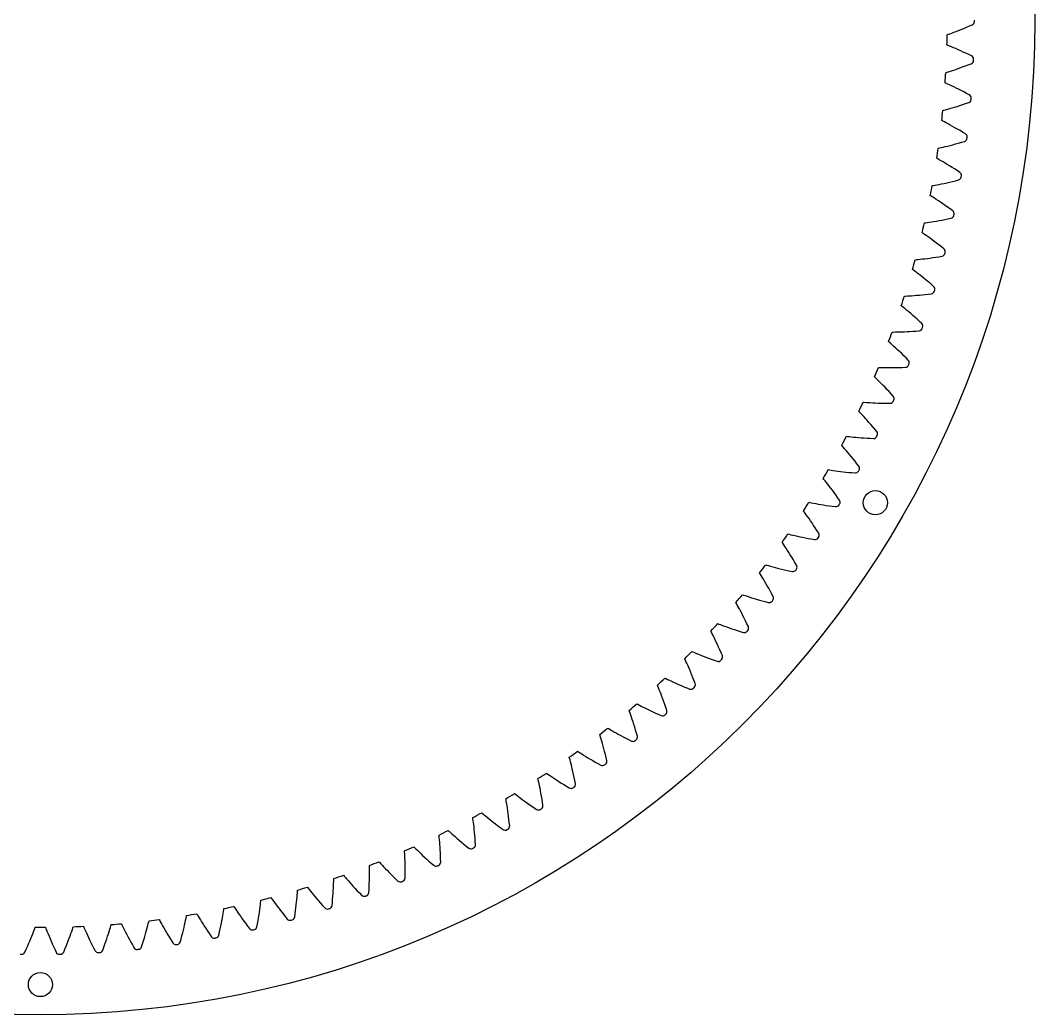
# Model space of a CAD drawing. Header units: millimetres. Extents: x -82 to 82, y -82 to 82.
# Drawn here: x -1.7 to 82.4, y -82.4 to 0 of the extents above; entities that cross this region are included whole.
import ezdxf

# ---------------------------------------------------------------- set-up
doc = ezdxf.new("R2010")
doc.units = ezdxf.units.MM

msp = doc.modelspace()

# ---------------------------------------------------------------- linework, layer by layer
at = {"layer": 'holes'}
for centre in [(69.219875, -39.964113), (0, -79.928227)]:
    msp.add_circle(centre, 1, dxfattribs=at)
at = {"layer": 'outer'}
msp.add_circle((0, 0), 82.428227, dxfattribs=at)
at = {"layer": 'output_ring'}
for p, q in [((75.917355, -0.874163), (76.117263, -0.795863)), ((76.117263, -0.795863), (76.327388, -0.711699)), ((76.327388, -0.711699), (76.546654, -0.621857)), ((76.546654, -0.621857), (76.774216, -0.526458)), ((76.774216, -0.526458), (77.009389, -0.425578)), ((77.009389, -0.425578), (77.2516, -0.319908)), ((75.169408, -1.151476), (75.261749, -1.118596)), ((75.261749, -1.118596), (75.39676, -1.069828)), ((75.39676, -1.069828), (75.554509, -1.011808)), ((75.554509, -1.011808), (75.729095, -0.946304)), ((75.729095, -0.946304), (75.917355, -0.874163)), ((75.242574, -2.03402), (75.151691, -1.997302)), ((75.375424, -2.088399), (75.242574, -2.03402)), ((75.530605, -2.152974), (75.375424, -2.088399)), ((75.702295, -2.225732), (75.530605, -2.152974)), ((75.887369, -2.305693), (75.702295, -2.225732)), ((76.083823, -2.392295), (75.887369, -2.305693)), ((76.290239, -2.485184), (76.083823, -2.392295)), ((76.50555, -2.58413), (76.290239, -2.485184)), ((76.728918, -2.688975), (76.50555, -2.58413)), ((76.95966, -2.799614), (76.728918, -2.688975)), ((77.197233, -2.915334), (76.95966, -2.799614)), ((75.285825, -4.226178), (75.445865, -4.174815)), ((75.445865, -4.174815), (75.62304, -4.116679)), ((75.62304, -4.116679), (75.814156, -4.052485)), ((75.814156, -4.052485), (76.017168, -3.982625)), ((76.017168, -3.982625), (76.230633, -3.907334)), ((76.230633, -3.907334), (76.453469, -3.826753)), ((76.453469, -3.826753), (76.684827, -3.740966)), ((76.684827, -3.740966), (76.924017, -3.650023)), ((76.924017, -3.650023), (77.170441, -3.554589)), ((75.055253, -4.298234), (75.14889, -4.26925)), ((75.14889, -4.26925), (75.285825, -4.226178)), ((75.091397, -5.183067), (75.002131, -5.142576)), ((75.221854, -5.242962), (75.091397, -5.183067)), ((75.374195, -5.313979), (75.221854, -5.242962)), ((75.542687, -5.393862), (75.374195, -5.313979)), ((75.72425, -5.481504), (75.542687, -5.393862)), ((75.916905, -5.576256), (75.72425, -5.481504)), ((76.119251, -5.677708), (75.916905, -5.576256)), ((76.33023, -5.785583), (76.119251, -5.677708)), ((76.549011, -5.89969), (76.33023, -5.785583)), ((76.774918, -6.019894), (76.549011, -5.89969)), ((77.007437, -6.145461), (76.774918, -6.019894)), ((74.809425, -7.437452), (74.904194, -7.412414)), ((74.904194, -7.412414), (75.042812, -7.375114)), ((75.042812, -7.375114), (75.204863, -7.330498)), ((75.204863, -7.330498), (75.384317, -7.279832)), ((75.384317, -7.279832), (75.577954, -7.223697)), ((75.577954, -7.223697), (75.783713, -7.162401)), ((75.783713, -7.162401), (76.000144, -7.096115)), ((76.000144, -7.096115), (76.226159, -7.024935)), ((76.226159, -7.024935), (76.460906, -6.948912)), ((76.460906, -6.948912), (76.703695, -6.868065)), ((76.703695, -6.868065), (76.953898, -6.783033)), ((74.808485, -8.323022), (74.720993, -8.278828)), ((74.936319, -8.388328), (74.808485, -8.323022)), ((75.085552, -8.465661), (74.936319, -8.388328)), ((75.250551, -8.55253), (75.085552, -8.465661)), ((75.428285, -8.647698), (75.250551, -8.55253)), ((75.616804, -8.750435), (75.428285, -8.647698)), ((75.814723, -8.860271), (75.616804, -8.750435)), ((76.021, -8.976886), (75.814723, -8.860271)), ((76.234811, -9.100054), (76.021, -8.976886)), ((76.455486, -9.229613), (76.234811, -9.100054)), ((76.682543, -9.364807), (76.455486, -9.229613)), ((76.102846, -10.144667), (76.348808, -10.074058)), ((76.348808, -10.074058), (76.602353, -9.999578)), ((74.432357, -10.563622), (74.52809, -10.542574)), ((74.52809, -10.542574), (74.668149, -10.511112)), ((74.668149, -10.511112), (74.831926, -10.473321)), ((74.831926, -10.473321), (75.013345, -10.430214)), ((75.013345, -10.430214), (75.209162, -10.382237)), ((75.209162, -10.382237), (75.417308, -10.329611)), ((75.417308, -10.329611), (75.636324, -10.272446)), ((75.636324, -10.272446), (75.865122, -10.210793)), ((75.865122, -10.210793), (76.102846, -10.144667)), ((74.394333, -11.448376), (74.308769, -11.400557)), ((74.519321, -11.518977), (74.394333, -11.448376)), ((74.665185, -11.602492), (74.519321, -11.518977)), ((74.826401, -11.696194), (74.665185, -11.602492)), ((74.999994, -11.798721), (74.826401, -11.696194)), ((75.184045, -11.909262), (74.999994, -11.798721)), ((75.377191, -12.02729), (75.184045, -11.909262)), ((75.578404, -12.152441), (75.377191, -12.02729)), ((75.78687, -12.284455), (75.578404, -12.152441)), ((76.001926, -12.423141), (75.78687, -12.284455)), ((76.223122, -12.567724), (76.001926, -12.423141)), ((74.918595, -13.478699), (75.139813, -13.430756)), ((75.139813, -13.430756), (75.370991, -13.378738)), ((75.370991, -13.378738), (75.611276, -13.322625)), ((75.611276, -13.322625), (75.859979, -13.262378)), ((75.859979, -13.262378), (76.116421, -13.19858)), ((73.924708, -13.671259), (74.021239, -13.654239)), ((74.021239, -13.654239), (74.162493, -13.628669)), ((74.162493, -13.628669), (74.327709, -13.59777)), ((74.327709, -13.59777), (74.510773, -13.562298)), ((74.510773, -13.562298), (74.708428, -13.522563)), ((74.708428, -13.522563), (74.918595, -13.478699)), ((73.849669, -14.553645), (73.766182, -14.502285)), ((73.97159, -14.629418), (73.849669, -14.553645)), ((74.113829, -14.718968), (73.97159, -14.629418)), ((74.27098, -14.819339), (74.113829, -14.718968)), ((74.440127, -14.929045), (74.27098, -14.819339)), ((74.619388, -15.047197), (74.440127, -14.929045)), ((74.807422, -15.173209), (74.619388, -15.047197)), ((75.003217, -15.306676), (74.807422, -15.173209)), ((75.205972, -15.447304), (75.003217, -15.306676)), ((75.415032, -15.594874), (75.205972, -15.447304)), ((75.62998, -15.748593), (75.415032, -15.594874)), ((73.287371, -16.754912), (73.38453, -16.74195)), ((73.38453, -16.74195), (73.52673, -16.722317)), ((73.52673, -16.722317), (73.693095, -16.698363)), ((73.693095, -16.698363), (73.877485, -16.670589)), ((73.877485, -16.670589), (74.07663, -16.639166)), ((74.07663, -16.639166), (74.288449, -16.604141)), ((74.288449, -16.604141), (74.511481, -16.565503)), ((74.511481, -16.565503), (74.744635, -16.523212)), ((74.744635, -16.523212), (74.987059, -16.47721)), ((74.987059, -16.47721), (75.238067, -16.427431)), ((75.238067, -16.427431), (75.496954, -16.374428)), ((73.175447, -17.633382), (73.094183, -17.578571)), ((73.294088, -17.714195), (73.175447, -17.633382)), ((73.432452, -17.809622), (73.294088, -17.714195)), ((73.585262, -17.916486), (73.432452, -17.809622)), ((73.749667, -18.033179), (73.585262, -17.916486)), ((73.923822, -18.158734), (73.749667, -18.033179)), ((74.106415, -18.29251), (73.923822, -18.158734)), ((74.29645, -18.434058), (74.106415, -18.29251)), ((74.493138, -18.583053), (74.29645, -18.434058)), ((74.695835, -18.739248), (74.493138, -18.583053)), ((74.904157, -18.901834), (74.695835, -18.739248)), ((72.521462, -19.809172), (72.619079, -19.80029)), ((72.619079, -19.80029), (72.761977, -19.786629)), ((72.761977, -19.786629), (72.929199, -19.769663)), ((72.929199, -19.769663), (73.11459, -19.749634)), ((73.11459, -19.749634), (73.314876, -19.726578)), ((73.314876, -19.726578), (73.527976, -19.700453)), ((73.527976, -19.700453), (73.75243, -19.67119)), ((73.75243, -19.67119), (73.987151, -19.638699)), ((73.987151, -19.638699), (74.231288, -19.602889)), ((74.231288, -19.602889), (74.484161, -19.563664)), ((74.484161, -19.563664), (74.745041, -19.521549)), ((72.37285, -20.682184), (72.293953, -20.624018)), ((72.488003, -20.767894), (72.37285, -20.682184)), ((72.622249, -20.869032), (72.488003, -20.767894)), ((72.770451, -20.982201), (72.622249, -20.869032)), ((72.929825, -21.105677), (72.770451, -20.982201)), ((73.09857, -21.238414), (72.929825, -21.105677)), ((73.275401, -21.379719), (73.09857, -21.238414)), ((73.459341, -21.529101), (73.275401, -21.379719)), ((73.649617, -21.686201), (73.459341, -21.529101)), ((73.845595, -21.850748), (73.649617, -21.686201)), ((74.046926, -22.021915), (73.845595, -21.850748)), ((73.099868, -22.719733), (73.345291, -22.694178)), ((73.345291, -22.694178), (73.599584, -22.665576)), ((73.599584, -22.665576), (73.861999, -22.634423)), ((71.628327, -22.82868), (71.72623, -22.823893)), ((71.72623, -22.823893), (71.869574, -22.816228)), ((71.869574, -22.816228), (72.03736, -22.806279)), ((72.03736, -22.806279), (72.223427, -22.794031)), ((72.223427, -22.794031), (72.424503, -22.779382)), ((72.424503, -22.779382), (72.63851, -22.762205)), ((72.63851, -22.762205), (72.863993, -22.742366)), ((72.863993, -22.742366), (73.099868, -22.719733)), ((71.443287, -23.694703), (71.366895, -23.633284)), ((71.554749, -23.78516), (71.443287, -23.694703)), ((71.684643, -23.89183), (71.554749, -23.78516)), ((71.827975, -24.011106), (71.684643, -23.89183)), ((71.982039, -24.141147), (71.827975, -24.011106)), ((72.145078, -24.280834), (71.982039, -24.141147)), ((72.315836, -24.42942), (72.145078, -24.280834)), ((72.49336, -24.586374), (72.315836, -24.42942)), ((72.67689, -24.751305), (72.49336, -24.586374)), ((72.865806, -24.923914), (72.67689, -24.751305)), ((73.059792, -25.103361), (72.865806, -24.923914)), ((70.609531, -25.808138), (70.707548, -25.807455)), ((70.707548, -25.807455), (70.851088, -25.8058)), ((70.851088, -25.8058), (71.019143, -25.802886)), ((71.019143, -25.802886), (71.20556, -25.79844)), ((71.20556, -25.79844), (71.407073, -25.792224)), ((71.407073, -25.792224), (71.621612, -25.784024)), ((71.621612, -25.784024), (71.847728, -25.773644)), ((71.847728, -25.773644), (72.084343, -25.760909)), ((72.084343, -25.760909), (72.330621, -25.745653)), ((72.330621, -25.745653), (72.585889, -25.727726)), ((72.585889, -25.727726), (72.849378, -25.707588)), ((70.388387, -26.665653), (70.314635, -26.601089)), ((70.495965, -26.760698), (70.388387, -26.665653)), ((70.621277, -26.872715), (70.495965, -26.760698)), ((70.759489, -26.997888), (70.621277, -26.872715)), ((70.907972, -27.134266), (70.759489, -26.997888)), ((71.065018, -27.280658), (70.907972, -27.134266)), ((71.229405, -27.436264), (71.065018, -27.280658)), ((71.4002, -27.600515), (71.229405, -27.436264)), ((71.576663, -27.772986), (71.4002, -27.600515)), ((71.758185, -27.953354), (71.576663, -27.772986)), ((71.944487, -28.140768), (71.758185, -27.953354)), ((69.466861, -28.74232), (69.564822, -28.745742)), ((69.564822, -28.745742), (69.708305, -28.750099)), ((69.708305, -28.750099), (69.876335, -28.754225)), ((69.876335, -28.754225), (70.062774, -28.75759)), ((70.062774, -28.75759), (70.264371, -28.759818)), ((70.264371, -28.759818), (70.479064, -28.760609)), ((70.479064, -28.760609), (70.705417, -28.759707)), ((70.705417, -28.759707), (70.942358, -28.756891)), ((70.942358, -28.756891), (71.189059, -28.751962)), ((71.189059, -28.751962), (71.444853, -28.74474)), ((71.444853, -28.74474), (71.708955, -28.735654)), ((69.210003, -29.589822), (69.139019, -29.522227)), ((69.313506, -29.689289), (69.210003, -29.589822)), ((69.434018, -29.806455), (69.313506, -29.689289)), ((69.566867, -29.937306), (69.434018, -29.806455)), ((69.709509, -30.079783), (69.566867, -29.937306)), ((69.860287, -30.232623), (69.709509, -30.079783)), ((70.018013, -30.394976), (69.860287, -30.232623)), ((70.18178, -30.566234), (70.018013, -30.394976)), ((70.350866, -30.745944), (70.18178, -30.566234)), ((70.524676, -30.933755), (70.350866, -30.745944)), ((70.702966, -31.128806), (70.524676, -30.933755)), ((68.202324, -31.626079), (68.300055, -31.6336)), ((68.300055, -31.6336), (68.44323, -31.643962)), ((68.44323, -31.643962), (68.610939, -31.65512)), ((68.610939, -31.65512), (68.797074, -31.666289)), ((68.797074, -31.666289), (68.998401, -31.676957)), ((68.998401, -31.676957), (69.212873, -31.686737)), ((69.212873, -31.686737), (69.439065, -31.695315)), ((69.439065, -31.695315), (69.675916, -31.702424)), ((69.675916, -31.702424), (69.922607, -31.70783)), ((69.922607, -31.70783), (70.178479, -31.711326)), ((70.178479, -31.711326), (70.44273, -31.713307)), ((67.910201, -32.462081), (67.84211, -32.391572)), ((68.009448, -32.565795), (67.910201, -32.462081)), ((68.124948, -32.687904), (68.009448, -32.565795)), ((68.252201, -32.824204), (68.124948, -32.687904)), ((68.388751, -32.972529), (68.252201, -32.824204)), ((68.532997, -33.131549), (68.388751, -32.972529)), ((68.683786, -33.300364), (68.532997, -33.131549)), ((68.840238, -33.478331), (68.683786, -33.300364)), ((69.00165, -33.664963), (68.840238, -33.478331)), ((66.818136, -34.454354), (66.915466, -34.465961)), ((66.915466, -34.465961), (67.058082, -34.482309)), ((69.167443, -33.859888), (69.00165, -33.664963)), ((69.337409, -34.062234), (69.167443, -33.859888)), ((66.491261, -35.277391), (66.426182, -35.204092)), ((66.586078, -35.385169), (66.491261, -35.277391)), ((67.058082, -34.482309), (67.225177, -34.500481)), ((67.225177, -34.500481), (67.410681, -34.519435)), ((67.410681, -34.519435), (67.611384, -34.538524)), ((67.611384, -34.538524), (67.825259, -34.557277)), ((67.825259, -34.557277), (68.050893, -34.575319)), ((68.050893, -34.575319), (68.287239, -34.59234)), ((68.287239, -34.59234), (68.533487, -34.608072)), ((68.533487, -34.608072), (68.788988, -34.622279)), ((68.788988, -34.622279), (69.052924, -34.635324)), ((66.696363, -35.512008), (66.586078, -35.385169)), ((66.817797, -35.653517), (66.696363, -35.512008)), ((66.948016, -35.80743), (66.817797, -35.653517)), ((67.085476, -35.972351), (66.948016, -35.80743)), ((67.229064, -36.147333), (67.085476, -35.972351)), ((67.377926, -36.331694), (67.229064, -36.147333)), ((67.531382, -36.524922), (67.377926, -36.331694)), ((67.688866, -36.726619), (67.531382, -36.524922)), ((67.85021, -36.935904), (67.688866, -36.726619)), ((65.316726, -37.222185), (65.413486, -37.237858)), ((65.413486, -37.237858), (65.555291, -37.260164)), ((65.555291, -37.260164), (65.721479, -37.285317)), ((65.721479, -37.285317), (65.906026, -37.312022)), ((65.906026, -37.312022), (66.105754, -37.339499)), ((66.105754, -37.339499), (66.318656, -37.367192)), ((66.318656, -37.367192), (66.543336, -37.394667)), ((66.543336, -37.394667), (66.778762, -37.421569)), ((66.778762, -37.421569), (67.024136, -37.447599)), ((67.024136, -37.447599), (67.278818, -37.472493)), ((67.278818, -37.472493), (67.541976, -37.49658)), ((64.955674, -38.030811), (64.893721, -37.954852)), ((65.045894, -38.142466), (64.955674, -38.030811)), ((65.150771, -38.273812), (65.045894, -38.142466)), ((65.266172, -38.420282), (65.150771, -38.273812)), ((65.389832, -38.579513), (65.266172, -38.420282)), ((65.520265, -38.750045), (65.389832, -38.579513)), ((65.656399, -38.930886), (65.520265, -38.750045)), ((65.797411, -39.12132), (65.656399, -38.930886)), ((65.94264, -39.320805), (65.797411, -39.12132)), ((66.09154, -39.528919), (65.94264, -39.320805)), ((63.700729, -39.924715), (63.796747, -39.944426)), ((63.796747, -39.944426), (63.937494, -39.972651)), ((63.937494, -39.972651), (64.102483, -40.004741)), ((64.102483, -40.004741), (64.28575, -40.039151)), ((64.28575, -40.039151), (64.484152, -40.074968)), ((64.484152, -40.074968), (64.695708, -40.111551)), ((64.695708, -40.111551), (64.91904, -40.148411)), ((64.91904, -40.148411), (65.153133, -40.185149)), ((65.153133, -40.185149), (65.397201, -40.221431)), ((65.397201, -40.221431), (65.650618, -40.256968)), ((65.650618, -40.256968), (65.912536, -40.292053)), ((66.243978, -39.744777), (66.09154, -39.528919)), ((63.306131, -40.717513), (63.247414, -40.639026)), ((63.391597, -40.832848), (63.306131, -40.717513)), ((63.490882, -40.96847), (63.391597, -40.832848)), ((63.600048, -41.119644), (63.490882, -40.96847)), ((63.716932, -41.283914), (63.600048, -41.119644)), ((63.840109, -41.459759), (63.716932, -41.283914)), ((63.968551, -41.646142), (63.840109, -41.459759)), ((64.101465, -41.842314), (63.968551, -41.646142)), ((64.238213, -42.047705), (64.101465, -41.842314)), ((64.378267, -42.261872), (64.238213, -42.047705)), ((61.972979, -42.557204), (62.068088, -42.580919)), ((62.068088, -42.580919), (62.207529, -42.615012)), ((62.207529, -42.615012), (62.37103, -42.653983)), ((62.37103, -42.653983), (62.552695, -42.696038)), ((62.552695, -42.696038), (62.749423, -42.740131)), ((62.749423, -42.740131), (62.959261, -42.785542)), ((62.959261, -42.785542), (63.180854, -42.831721)), ((63.180854, -42.831721), (63.413204, -42.87823)), ((63.413204, -42.87823), (63.655538, -42.9247)), ((64.521533, -42.483924), (64.378267, -42.261872)), ((61.545529, -43.332783), (61.490149, -43.251906)), ((61.626089, -43.451595), (61.545529, -43.332783)), ((61.719608, -43.591256), (61.626089, -43.451595)), ((61.822348, -43.746869), (61.719608, -43.591256)), ((63.655538, -42.9247), (63.907245, -42.970818)), ((63.907245, -42.970818), (64.167464, -43.016841)), ((61.93225, -43.915889), (61.822348, -43.746869)), ((62.047956, -44.096738), (61.93225, -43.915889)), ((62.16848, -44.288336), (62.047956, -44.096738)), ((62.293063, -44.489901), (62.16848, -44.288336)), ((62.42109, -44.700839), (62.293063, -44.489901)), ((60.136508, -45.115033), (60.23054, -45.14271)), ((60.23054, -45.14271), (60.368431, -45.182613)), ((60.368431, -45.182613), (60.530156, -45.228396)), ((60.530156, -45.228396), (60.709901, -45.278021)), ((60.709901, -45.278021), (60.90461, -45.330314)), ((60.90461, -45.330314), (61.112363, -45.384472)), ((61.112363, -45.384472), (61.331828, -45.43989)), ((62.552053, -44.920683), (62.42109, -44.700839)), ((62.685894, -45.14854), (62.552053, -44.920683)), ((59.676954, -45.872032), (59.62501, -45.788907)), ((59.752469, -45.994113), (59.676954, -45.872032)), ((59.840057, -46.137568), (59.752469, -45.994113)), ((59.936191, -46.297347), (59.840057, -46.137568)), ((61.331828, -45.43989), (61.562026, -45.496087)), ((61.562026, -45.496087), (61.802202, -45.552665)), ((61.802202, -45.552665), (62.051756, -45.609283)), ((62.051756, -45.609283), (62.30982, -45.666162)), ((60.038918, -46.470821), (59.936191, -46.297347)), ((60.14695, -46.656356), (60.038918, -46.470821)), ((60.259345, -46.852834), (60.14695, -46.656356)), ((60.375377, -47.059439), (60.259345, -46.852834)), ((60.494459, -47.275553), (60.375377, -47.059439)), ((58.194536, -47.593715), (58.287327, -47.625305)), ((58.287327, -47.625305), (58.423426, -47.670947)), ((58.423426, -47.670947), (58.583092, -47.723463)), ((58.583092, -47.723463), (58.760602, -47.780571)), ((58.760602, -47.780571), (58.95295, -47.840972)), ((58.95295, -47.840972), (59.158252, -47.903782)), ((59.158252, -47.903782), (59.375204, -47.968342)), ((60.616101, -47.500688), (60.494459, -47.275553)), ((60.740283, -47.73395), (60.616101, -47.500688)), ((57.703686, -48.330806), (57.655269, -48.245578)), ((57.774022, -48.455942), (57.703686, -48.330806)), ((57.855526, -48.602939), (57.774022, -48.455942)), ((57.944885, -48.766603), (57.855526, -48.602939)), ((58.040258, -48.944227), (57.944885, -48.766603)), ((59.375204, -47.968342), (59.602847, -48.03413)), ((59.602847, -48.03413), (59.840443, -48.100715)), ((59.840443, -48.100715), (60.087407, -48.167734)), ((60.087407, -48.167734), (60.342863, -48.23537)), ((58.140425, -49.134123), (58.040258, -48.944227)), ((58.244494, -49.335135), (58.140425, -49.134123)), ((58.351773, -49.546418), (58.244494, -49.335135)), ((58.4617, -49.767329), (58.351773, -49.546418)), ((56.150472, -49.988902), (56.241858, -50.02435)), ((56.241858, -50.02435), (56.375927, -50.075651)), ((56.375927, -50.075651), (56.533254, -50.134807)), ((56.533254, -50.134807), (56.708216, -50.199298)), ((56.708216, -50.199298), (56.897866, -50.267701)), ((56.897866, -50.267701), (57.100358, -50.339053)), ((57.100358, -50.339053), (57.314416, -50.412641)), ((57.314416, -50.412641), (57.539104, -50.487904)), ((58.573808, -49.997361), (58.4617, -49.767329)), ((58.688114, -50.235618), (58.573808, -49.997361)), ((55.629186, -50.704791), (55.58438, -50.617611)), ((55.69422, -50.832763), (55.629186, -50.704791)), ((55.769497, -50.983044), (55.69422, -50.832763)), ((55.851924, -51.150307), (55.769497, -50.983044)), ((55.939775, -51.331768), (55.851924, -51.150307)), ((57.539104, -50.487904), (57.773704, -50.564381)), ((57.773704, -50.564381), (58.017645, -50.641682)), ((58.017645, -50.641682), (58.270045, -50.719956)), ((56.031903, -51.525693), (55.939775, -51.331768)), ((56.127463, -51.730886), (56.031903, -51.525693)), ((56.2258, -51.946476), (56.127463, -51.730886)), ((56.32638, -52.171796), (56.2258, -51.946476)), ((53.457093, -52.989823), (53.415978, -52.900843)), ((54.0079, -52.296391), (54.097722, -52.335634)), ((54.097722, -52.335634), (54.229525, -52.392505)), ((54.229525, -52.392505), (54.384237, -52.458197)), ((54.384237, -52.458197), (54.556345, -52.529958)), ((54.556345, -52.529958), (54.742964, -52.606243)), ((54.742964, -52.606243), (54.942291, -52.686012)), ((54.942291, -52.686012), (55.15308, -52.768499)), ((55.15308, -52.768499), (55.374419, -52.853105)), ((55.374419, -52.853105), (55.60561, -52.939339)), ((55.60561, -52.939339), (55.8461, -53.026788)), ((56.428757, -52.406321), (56.32638, -52.171796)), ((56.532985, -52.649156), (56.428757, -52.406321)), ((53.516712, -53.120406), (53.457093, -52.989823)), ((53.585629, -53.273708), (53.516712, -53.120406)), ((53.66098, -53.444275), (53.585629, -53.273708)), ((53.741155, -53.629256), (53.66098, -53.444275)), ((53.825081, -53.826868), (53.741155, -53.629256)), ((55.8461, -53.026788), (56.095001, -53.115562)), ((51.770581, -54.512134), (51.85868, -54.555105)), ((51.85868, -54.555105), (51.987986, -54.617445)), ((51.987986, -54.617445), (52.139811, -54.689558)), ((53.911965, -54.035884), (53.825081, -53.826868)), ((54.001188, -54.255402), (53.911965, -54.035884)), ((54.092244, -54.484737), (54.001188, -54.255402)), ((54.184711, -54.723343), (54.092244, -54.484737)), ((51.191219, -55.181892), (51.153865, -55.091269)), ((51.245317, -55.314858), (51.191219, -55.181892)), ((51.307754, -55.470911), (51.245317, -55.314858)), ((51.375896, -55.644484), (51.307754, -55.470911)), ((52.139811, -54.689558), (52.308763, -54.768463)), ((52.308763, -54.768463), (52.492025, -54.852495)), ((52.492025, -54.852495), (52.687836, -54.940541)), ((52.687836, -54.940541), (52.894986, -55.031783)), ((52.894986, -55.031783), (53.112588, -55.125584)), ((53.112588, -55.125584), (53.339965, -55.221423)), ((53.339965, -55.221423), (53.576582, -55.318866)), ((53.576582, -55.318866), (53.821547, -55.417985)), ((54.278678, -54.97033), (54.184711, -54.723343)), ((51.448255, -55.83266), (51.375896, -55.644484)), ((51.523832, -56.033614), (51.448255, -55.83266)), ((51.601887, -56.246084), (51.523832, -56.033614)), ((51.681839, -56.469146), (51.601887, -56.246084)), ((48.835538, -57.277154), (48.802012, -57.185046)), ((49.442438, -56.632245), (49.528661, -56.678867)), ((49.528661, -56.678867), (49.655243, -56.746567)), ((49.655243, -56.746567), (49.803915, -56.824974)), ((49.803915, -56.824974), (49.969414, -56.910886)), ((49.969414, -56.910886), (50.148996, -57.002518)), ((50.148996, -57.002518), (50.340949, -57.098687)), ((50.340949, -57.098687), (50.544096, -57.198523)), ((51.763212, -56.702093), (51.681839, -56.469146)), ((51.845606, -56.944362), (51.763212, -56.702093)), ((51.929148, -57.195066), (51.845606, -56.944362)), ((48.88402, -57.412268), (48.835538, -57.277154)), ((48.939868, -57.570799), (48.88402, -57.412268)), ((49.000681, -57.747074), (48.939868, -57.570799)), ((49.065097, -57.938115), (49.000681, -57.747074)), ((49.132193, -58.142057), (49.065097, -57.938115)), ((50.544096, -57.198523), (50.757579, -57.301354)), ((50.757579, -57.301354), (50.980744, -57.406631)), ((50.980744, -57.406631), (51.213073, -57.513897)), ((51.213073, -57.513897), (51.453672, -57.623187)), ((47.027556, -58.653003), (47.111751, -58.703195)), ((47.111751, -58.703195), (47.235387, -58.776136)), ((47.235387, -58.776136), (47.380645, -58.860701)), ((47.380645, -58.860701), (47.542402, -58.953467)), ((49.201282, -58.357609), (49.132193, -58.142057)), ((49.271823, -58.583824), (49.201282, -58.357609)), ((49.34337, -58.819974), (49.271823, -58.583824)), ((49.415546, -59.06548), (49.34337, -58.819974)), ((46.394182, -59.271932), (46.364543, -59.178501)), ((46.436964, -59.408958), (46.394182, -59.271932)), ((46.486125, -59.569689), (46.436964, -59.408958)), ((46.539503, -59.748355), (46.486125, -59.569689)), ((47.542402, -58.953467), (47.717989, -59.052539)), ((47.717989, -59.052539), (47.905746, -59.156662)), ((47.905746, -59.156662), (48.104535, -59.264918)), ((48.104535, -59.264918), (48.313525, -59.376597)), ((48.313525, -59.376597), (48.532085, -59.491127)), ((48.532085, -59.491127), (48.759718, -59.608028)), ((48.759718, -59.608028), (48.99553, -59.727298)), ((49.488516, -59.319464), (49.415546, -59.06548)), ((46.595862, -59.941926), (46.539503, -59.748355)), ((46.654359, -60.148499), (46.595862, -59.941926)), ((46.714361, -60.366755), (46.654359, -60.148499)), ((46.775367, -60.595726), (46.714361, -60.366755)), ((43.871436, -61.162728), (43.845735, -61.068137)), ((43.908442, -61.301425), (43.871436, -61.162728)), ((43.950829, -61.464073), (43.908442, -61.301425)), ((44.530172, -60.570864), (44.612191, -60.624537)), ((44.612191, -60.624537), (44.732665, -60.702592)), ((44.732665, -60.702592), (44.874254, -60.793165)), ((44.874254, -60.793165), (45.031984, -60.892624)), ((45.031984, -60.892624), (45.203269, -60.998962)), ((45.203269, -60.998962), (45.386501, -61.110856)), ((45.386501, -61.110856), (45.580581, -61.227341)), ((45.580581, -61.227341), (45.784712, -61.347674)), ((45.784712, -61.347674), (45.998284, -61.471256)), ((46.836963, -60.834664), (46.775367, -60.595726)), ((46.898794, -61.082978), (46.836963, -60.834664)), ((46.961065, -61.339794), (46.898794, -61.082978)), ((43.996678, -61.644818), (43.950829, -61.464073)), ((44.044882, -61.840579), (43.996678, -61.644818)), ((44.094677, -62.04942), (44.044882, -61.840579)), ((44.145487, -62.269998), (44.094677, -62.04942)), ((45.998284, -61.471256), (46.220823, -61.597587)), ((46.220823, -61.597587), (46.451433, -61.726627)), ((41.271724, -62.946223), (41.250007, -62.850639)), ((41.30289, -63.086348), (41.271724, -62.946223)), ((41.954667, -62.382463), (42.034367, -62.439524)), ((42.034367, -62.439524), (42.151466, -62.522555)), ((42.151466, -62.522555), (42.289138, -62.618978)), ((42.289138, -62.618978), (42.442565, -62.724955)), ((42.442565, -62.724955), (42.609246, -62.838372)), ((42.609246, -62.838372), (42.787632, -62.95784)), ((42.787632, -62.95784), (42.976665, -63.082351)), ((44.196852, -62.501322), (44.145487, -62.269998)), ((44.248387, -62.74263), (44.196852, -62.501322)), ((44.299766, -62.993316), (44.248387, -62.74263)), ((44.351228, -63.252514), (44.299766, -62.993316)), ((41.338428, -63.250628), (41.30289, -63.086348)), ((41.376669, -63.433134), (41.338428, -63.250628)), ((41.416633, -63.630743), (41.376669, -63.433134)), ((41.457639, -63.841486), (41.416633, -63.630743)), ((41.499167, -64.063998), (41.457639, -63.841486)), ((42.976665, -63.082351), (43.175577, -63.211127)), ((43.175577, -63.211127), (43.383787, -63.343544)), ((43.383787, -63.343544), (43.60084, -63.479082)), ((43.60084, -63.479082), (43.825844, -63.617666)), ((38.599608, -64.619288), (38.581912, -64.522879)), ((38.624878, -64.760596), (38.599608, -64.619288)), ((39.305559, -64.084622), (39.3828, -64.14497)), ((39.3828, -64.14497), (39.496319, -64.232833)), ((39.496319, -64.232833), (39.629833, -64.334936)), ((39.629833, -64.334936), (39.778687, -64.447244)), ((39.778687, -64.447244), (39.940473, -64.567542)), ((39.940473, -64.567542), (40.113699, -64.694376)), ((40.113699, -64.694376), (40.297352, -64.826693)), ((41.5408, -64.29727), (41.499167, -64.063998)), ((41.582185, -64.540525), (41.5408, -64.29727)), ((41.623022, -64.793142), (41.582185, -64.540525)), ((38.653506, -64.92622), (38.624878, -64.760596)), ((38.684071, -65.110168), (38.653506, -64.92622)), ((38.715724, -65.309277), (38.684071, -65.110168)), ((38.747869, -65.521552), (38.715724, -65.309277)), ((38.780044, -65.745607), (38.747869, -65.521552)), ((40.297352, -64.826693), (40.490697, -64.963685)), ((40.490697, -64.963685), (40.693179, -65.104705)), ((40.693179, -65.104705), (40.904367, -65.249214)), ((40.904367, -65.249214), (41.12337, -65.397098)), ((41.663584, -65.054268), (41.623022, -64.793142)), ((35.859774, -66.17899), (35.846131, -66.081924)), ((35.879105, -66.321232), (35.859774, -66.17899)), ((35.900772, -66.48791), (35.879105, -66.321232)), ((36.587496, -65.674355), (36.662142, -65.737885)), ((36.662142, -65.737885), (36.771882, -65.830424)), ((36.771882, -65.830424), (36.901003, -65.938028)), ((36.901003, -65.938028), (37.045024, -66.056472)), ((37.045024, -66.056472), (37.20163, -66.183439)), ((37.20163, -66.183439), (37.369394, -66.317415)), ((37.369394, -66.317415), (37.547344, -66.457307)), ((38.811871, -65.980419), (38.780044, -65.745607)), ((38.843034, -66.225193), (38.811871, -65.980419)), ((38.873256, -66.479298), (38.843034, -66.225193)), ((33.805246, -67.148873), (33.877166, -67.215473)), ((33.877166, -67.215473), (33.982935, -67.312526)), ((35.923607, -66.672976), (35.900772, -66.48791)), ((35.946896, -66.873235), (35.923607, -66.672976)), ((35.970123, -67.086671), (35.946896, -66.873235)), ((35.992887, -67.311877), (35.970123, -67.086671)), ((37.547344, -66.457307), (37.734783, -66.602276)), ((37.734783, -66.602276), (37.931182, -66.751651)), ((37.931182, -66.751651), (38.136133, -66.904876)), ((38.136133, -66.904876), (38.348751, -67.061802)), ((38.902848, -66.741894), (38.873256, -66.479298)), ((33.057031, -67.622591), (33.047464, -67.525039)), ((33.070388, -67.765518), (33.057031, -67.622591)), ((33.085057, -67.932957), (33.070388, -67.765518)), ((33.100122, -68.118817), (33.085057, -67.932957)), ((33.982935, -67.312526), (34.107437, -67.425443)), ((34.107437, -67.425443), (34.246371, -67.549814)), ((34.246371, -67.549814), (34.397523, -67.683228)), ((34.397523, -67.683228), (34.559529, -67.824111)), ((34.559529, -67.824111), (34.731466, -67.971332)), ((34.731466, -67.971332), (34.912669, -68.124023)), ((36.014853, -67.547815), (35.992887, -67.311877)), ((36.035739, -67.79368), (36.014853, -67.547815)), ((36.055294, -68.048828), (36.035739, -67.79368)), ((36.073863, -68.312432), (36.055294, -68.048828)), ((30.196294, -68.94756), (30.190821, -68.849692)), ((30.203655, -69.09092), (30.196294, -68.94756)), ((30.96369, -68.505589), (31.032758, -68.575142)), ((31.032758, -68.575142), (31.13437, -68.676539)), ((31.13437, -68.676539), (31.254034, -68.794571)), ((31.254034, -68.794571), (31.387639, -68.92465)), ((31.387639, -68.92465), (31.533072, -69.064277)), ((33.115004, -68.319876), (33.100122, -68.118817)), ((33.129273, -68.534097), (33.115004, -68.319876)), ((33.142586, -68.760059), (33.129273, -68.534097)), ((33.154653, -68.99671), (33.142586, -68.760059)), ((34.912669, -68.124023), (35.102641, -68.281491)), ((35.102641, -68.281491), (35.300996, -68.443165)), ((35.300996, -68.443165), (35.506856, -68.608856)), ((28.067814, -69.742122), (28.133908, -69.814507)), ((30.211298, -69.258827), (30.203655, -69.09092)), ((30.218567, -69.445154), (30.211298, -69.258827)), ((30.225017, -69.64666), (30.218567, -69.445154)), ((30.230303, -69.861291), (30.225017, -69.64666)), ((31.533072, -69.064277), (31.689036, -69.211821)), ((31.689036, -69.211821), (31.854656, -69.366112)), ((31.854656, -69.366112), (32.029307, -69.526257)), ((32.029307, -69.526257), (32.212518, -69.691543)), ((32.212518, -69.691543), (32.403928, -69.861381)), ((33.165225, -69.243233), (33.154653, -68.99671)), ((33.174078, -69.498976), (33.165225, -69.243233)), ((33.181593, -69.763127), (33.174078, -69.498976)), ((27.282582, -70.151571), (27.281212, -70.05356)), ((27.283933, -70.295113), (27.282582, -70.151571)), ((27.284539, -70.463193), (27.283933, -70.295113)), ((27.283999, -70.649661), (27.284539, -70.463193)), ((28.133908, -69.814507), (28.231185, -69.92007)), ((28.231185, -69.92007), (28.345801, -70.043009)), ((28.345801, -70.043009), (28.473842, -70.178569)), ((28.473842, -70.178569), (28.6133, -70.324164)), ((28.6133, -70.324164), (28.762949, -70.478109)), ((28.762949, -70.478109), (28.921963, -70.639201)), ((28.921963, -70.639201), (29.089754, -70.806519)), ((30.234142, -70.087612), (30.230303, -69.861291)), ((30.236289, -70.324561), (30.234142, -70.087612)), ((30.234664, -70.8272), (30.236527, -70.57131)), ((30.236527, -70.57131), (30.236289, -70.324561)), ((32.403928, -69.861381), (32.60267, -70.035547)), ((24.309914, -71.543942), (24.316347, -71.375985)), ((24.316347, -71.375985), (24.321008, -71.232512)), ((24.321008, -71.232512), (24.323744, -71.13453)), ((25.122696, -70.856305), (25.185702, -70.931393)), ((25.185702, -70.931393), (25.278473, -71.040937)), ((25.278473, -71.040937), (25.387841, -71.168569)), ((25.387841, -71.168569), (25.510092, -71.309372)), ((25.510092, -71.309372), (25.643331, -71.460678)), ((25.643331, -71.460678), (25.786402, -71.620755)), ((27.264879, -71.529038), (27.272657, -71.292208)), ((27.272657, -71.292208), (27.278299, -71.065924)), ((27.278299, -71.065924), (27.282005, -70.851261)), ((27.282005, -70.851261), (27.283999, -70.649661)), ((29.089754, -70.806519), (29.265884, -70.979332)), ((29.265884, -70.979332), (29.450014, -71.157036)), ((29.450014, -71.157036), (29.641288, -71.339373)), ((30.23111, -71.091434), (30.234664, -70.8272)), ((21.306101, -72.331639), (21.316766, -72.188487)), ((21.316766, -72.188487), (21.323603, -72.090705)), ((22.133506, -71.846181), (22.193311, -71.923842)), ((22.193311, -71.923842), (22.281413, -72.037175)), ((22.281413, -72.037175), (22.385341, -72.169274)), ((22.385341, -72.169274), (22.501589, -72.315073)), ((22.501589, -72.315073), (22.628375, -72.471826)), ((24.263326, -72.371733), (24.278439, -72.145884)), ((24.278439, -72.145884), (24.291131, -71.931564)), ((24.291131, -71.931564), (24.301566, -71.730225)), ((24.301566, -71.730225), (24.309914, -71.543942)), ((25.786402, -71.620755), (25.938531, -71.788365)), ((25.938531, -71.788365), (26.099168, -71.962562)), ((26.099168, -71.962562), (26.267906, -72.142599)), ((26.267906, -72.142599), (26.444434, -72.327858)), ((27.227592, -72.295022), (27.242207, -72.031169)), ((27.242207, -72.031169), (27.254785, -71.775582)), ((27.254785, -71.775582), (27.264879, -71.529038)), ((18.238013, -73.327229), (18.258478, -73.160399)), ((18.258478, -73.160399), (18.275128, -73.017819)), ((18.275128, -73.017819), (18.286053, -72.920409)), ((19.105485, -72.710015), (19.161986, -72.790112)), ((19.161986, -72.790112), (19.245265, -72.907035)), ((19.245265, -72.907035), (19.343569, -73.04337)), ((19.343569, -73.04337), (19.45361, -73.193909)), ((21.21143, -73.324293), (21.235987, -73.099275)), ((21.235987, -73.099275), (21.257642, -72.885675)), ((21.257642, -72.885675), (21.276499, -72.684949)), ((21.276499, -72.684949), (21.292641, -72.49918)), ((21.292641, -72.49918), (21.306101, -72.331639)), ((22.628375, -72.471826), (22.764617, -72.637754)), ((22.764617, -72.637754), (22.909594, -72.811587)), ((22.909594, -72.811587), (23.062796, -72.992359)), ((23.062796, -72.992359), (23.223847, -73.179303)), ((24.176308, -73.37178), (24.201959, -73.10877)), ((24.201959, -73.10877), (24.225229, -72.853934)), ((24.225229, -72.853934), (24.245638, -72.60803)), ((24.245638, -72.60803), (24.263326, -72.371733)), ((26.444434, -72.327858), (26.627904, -72.518044)), ((15.151389, -74.026637), (15.178822, -73.860811)), ((15.178822, -73.860811), (15.201429, -73.719053)), ((15.201429, -73.719053), (15.216423, -73.622186)), ((16.043947, -73.44629), (16.097044, -73.528684)), ((16.097044, -73.528684), (16.175354, -73.648991)), ((16.175354, -73.648991), (16.267863, -73.789323)), ((16.267863, -73.789323), (16.371503, -73.944338)), ((16.371503, -73.944338), (16.484728, -74.111151)), ((18.122321, -74.148218), (18.156279, -73.924425)), ((18.156279, -73.924425), (18.18686, -73.711919)), ((18.18686, -73.711919), (18.214106, -73.51216)), ((18.214106, -73.51216), (18.238013, -73.327229)), ((19.45361, -73.193909), (19.573721, -73.355834)), ((19.573721, -73.355834), (19.702895, -73.527322)), ((19.702895, -73.527322), (19.840465, -73.707073)), ((19.840465, -73.707073), (19.985963, -73.894102)), ((19.985963, -73.894102), (20.139044, -74.087626)), ((21.119252, -74.058115), (21.153173, -73.804476)), ((21.153173, -73.804476), (21.183862, -73.559642)), ((21.183862, -73.559642), (21.21143, -73.324293)), ((23.223847, -73.179303), (23.392461, -73.371792)), ((23.392461, -73.371792), (23.567807, -73.569494)), ((8.945075, -74.871901), (8.979464, -74.732532)), ((8.979464, -74.732532), (9.002511, -74.63726)), ((9.841851, -74.531227), (9.887868, -74.617774)), ((9.887868, -74.617774), (9.955836, -74.744213)), ((9.955836, -74.744213), (10.036278, -74.891794)), ((11.955022, -74.975238), (11.998888, -74.778459)), ((11.998888, -74.778459), (12.038185, -74.596178)), ((12.038185, -74.596178), (12.072538, -74.431645)), ((12.072538, -74.431645), (12.101061, -74.290958)), ((12.101061, -74.290958), (12.120098, -74.194805)), ((12.954262, -74.053716), (13.003862, -74.138261)), ((13.003862, -74.138261), (13.077066, -74.261742)), ((13.077066, -74.261742), (13.163617, -74.405825)), ((13.163617, -74.405825), (13.260675, -74.565044)), ((13.260675, -74.565044), (13.366815, -74.736451)), ((13.366815, -74.736451), (13.481186, -74.918147)), ((14.954255, -75.074278), (15.001419, -74.842061)), ((15.001419, -74.842061), (15.044719, -74.619887)), ((15.044719, -74.619887), (15.084173, -74.408848)), ((15.084173, -74.408848), (15.11976, -74.210405)), ((15.11976, -74.210405), (15.151389, -74.026637)), ((16.484728, -74.111151), (16.606607, -74.287898)), ((16.606607, -74.287898), (16.73653, -74.473252)), ((16.73653, -74.473252), (16.874068, -74.666209)), ((16.874068, -74.666209), (17.018911, -74.865974)), ((17.999495, -74.877535), (18.044007, -74.62554)), ((18.044007, -74.62554), (18.084922, -74.382206)), ((18.084922, -74.382206), (18.122321, -74.148218)), ((20.139044, -74.087626), (20.29945, -74.287007)), ((20.29945, -74.287007), (20.466363, -74.491879)), ((21.08261, -74.319819), (21.119252, -74.058115)), ((-0.639854, -75.732304), (-0.570708, -75.559129)), ((-0.570708, -75.559129), (-0.509397, -75.402629)), ((-0.509397, -75.402629), (-0.457812, -75.268669)), ((-0.457812, -75.268669), (-0.423006, -75.177037)), ((0.423006, -75.177037), (0.457812, -75.268669)), ((0.457812, -75.268669), (0.509397, -75.402629)), ((0.509397, -75.402629), (0.570708, -75.559129)), ((0.570708, -75.559129), (0.639854, -75.732304)), ((2.532047, -75.692668), (2.59388, -75.516749)), ((2.59388, -75.516749), (2.648584, -75.35782)), ((2.648584, -75.35782), (2.694514, -75.221817)), ((2.694514, -75.221817), (2.725453, -75.128807)), ((3.570722, -75.09338), (3.609335, -75.183475)), ((3.609335, -75.183475), (3.666485, -75.315157)), ((3.666485, -75.315157), (3.734295, -75.468952)), ((3.734295, -75.468952), (3.810633, -75.63908)), ((3.810633, -75.63908), (3.894452, -75.822438)), ((5.639328, -75.71266), (5.699506, -75.520242)), ((5.699506, -75.520242), (5.753918, -75.341888)), ((5.753918, -75.341888), (5.801919, -75.180807)), ((5.801919, -75.180807), (5.842113, -75.043)), ((5.842113, -75.043), (5.86913, -74.948777)), ((6.712174, -74.877984), (6.754526, -74.966383)), ((6.754526, -74.966383), (6.81714, -75.095556)), ((6.81714, -75.095556), (6.891331, -75.246376)), ((6.891331, -75.246376), (6.974726, -75.413158)), ((6.974726, -75.413158), (7.066151, -75.592846)), ((7.066151, -75.592846), (7.164917, -75.783475)), ((8.686185, -75.834866), (8.747924, -75.617094)), ((8.747924, -75.617094), (8.804898, -75.410097)), ((8.804898, -75.410097), (8.856966, -75.215327)), ((8.856966, -75.215327), (8.903862, -75.034851)), ((8.903862, -75.034851), (8.945075, -74.871901)), ((10.036278, -74.891794), (10.126583, -75.054937)), ((10.126583, -75.054937), (10.225452, -75.230639)), ((10.225452, -75.230639), (10.332115, -75.416965)), ((10.332115, -75.416965), (10.446072, -75.612541)), ((10.446072, -75.612541), (10.566981, -75.81633)), ((11.73622, -75.873702), (11.797353, -75.634644)), ((11.797353, -75.634644), (11.8542, -75.404606)), ((11.8542, -75.404606), (11.906766, -75.18444)), ((11.906766, -75.18444), (11.955022, -74.975238)), ((13.481186, -74.918147), (13.603233, -75.108779)), ((13.603233, -75.108779), (13.73257, -75.307327)), ((13.73257, -75.307327), (13.868921, -75.512982)), ((13.868921, -75.512982), (14.01208, -75.725087)), ((14.789748, -75.823317), (14.848161, -75.565596)), ((14.848161, -75.565596), (14.903186, -75.315686)), ((14.903186, -75.315686), (14.954255, -75.074278)), ((17.018911, -74.865974), (17.170827, -75.071898)), ((17.170827, -75.071898), (17.329014, -75.283579)), ((17.951926, -75.137476), (17.999495, -74.877535)), ((-0.981351, -76.542889), (-0.886937, -76.325553)), ((-0.886937, -76.325553), (-0.798391, -76.117237)), ((-0.798391, -76.117237), (-0.715922, -75.919012)), ((-0.715922, -75.919012), (-0.639854, -75.732304)), ((0.639854, -75.732304), (0.715922, -75.919012)), ((0.715922, -75.919012), (0.798391, -76.117237)), ((0.798391, -76.117237), (0.886937, -76.325553)), ((0.886937, -76.325553), (0.981351, -76.542889)), ((2.13418, -76.746353), (2.224793, -76.516843)), ((2.224793, -76.516843), (2.310023, -76.295744)), ((2.310023, -76.295744), (2.389769, -76.083902)), ((2.389769, -76.083902), (2.463864, -75.882398)), ((2.463864, -75.882398), (2.532047, -75.692668)), ((3.894452, -75.822438), (3.98515, -76.017036)), ((3.98515, -76.017036), (4.082341, -76.221461)), ((4.082341, -76.221461), (4.185774, -76.434654)), ((4.185774, -76.434654), (4.295274, -76.655777)), ((5.346112, -76.589663), (5.427034, -76.35656)), ((5.427034, -76.35656), (5.502931, -76.132085)), ((5.502931, -76.132085), (5.573735, -75.91709)), ((5.573735, -75.91709), (5.639328, -75.71266)), ((7.164917, -75.783475), (7.270584, -75.983652)), ((7.270584, -75.983652), (7.382854, -76.192325)), ((7.382854, -76.192325), (7.501517, -76.408669)), ((7.501517, -76.408669), (7.626426, -76.632009)), ((8.47292, -76.543039), (8.548665, -76.298609)), ((8.548665, -76.298609), (8.619755, -76.062322)), ((8.619755, -76.062322), (8.686185, -75.834866)), ((10.566981, -75.81633), (10.6946, -76.027515)), ((10.6946, -76.027515), (10.828752, -76.245428)), ((10.828752, -76.245428), (10.968672, -76.469603)), ((11.601624, -76.376137), (11.670778, -76.121088)), ((11.670778, -76.121088), (11.73622, -75.873702)), ((14.01208, -75.725087), (14.161265, -75.943206)), ((-1.297998, -77.241357), (-1.187278, -77.001412)), ((-1.187278, -77.001412), (-1.081496, -76.768404)), ((-1.081496, -76.768404), (-0.981351, -76.542889)), ((0.981351, -76.542889), (1.081496, -76.768404)), ((1.081496, -76.768404), (1.187278, -77.001412)), ((1.187278, -77.001412), (1.297998, -77.241357)), ((1.937673, -77.227958), (2.038248, -76.983587)), ((2.038248, -76.983587), (2.13418, -76.746353)), ((4.295274, -76.655777), (4.410721, -76.884151)), ((4.410721, -76.884151), (4.531391, -77.119249)), ((5.169945, -77.079074), (5.260198, -76.830706)), ((5.260198, -76.830706), (5.346112, -76.589663)), ((7.626426, -76.632009), (7.756835, -76.861847)), ((8.393147, -76.794968), (8.47292, -76.543039))]:
    msp.add_line(p, q, dxfattribs=at)
for centre, radius, start, end in [((0, 0), 77.428227, 359.965489, 0.034511), ((77.128213, -0.046457), 0.3, 294.28585, 359.965489), ((0, 0), 75.178227, 358.477612, 359.122388), ((77.058613, -3.27621), 0.3, 291.88585, 357.565489), ((77.062504, -3.183379), 0.3, 357.634511, 63.31415), ((0, 0), 77.428227, 357.565489, 357.634511), ((0, 0), 75.178227, 356.077612, 356.722388), ((76.853826, -6.500216), 0.3, 289.48585, 355.165489), ((76.861601, -6.407629), 0.3, 355.234511, 60.91415), ((0, 0), 77.428227, 355.165489, 355.234511), ((0, 0), 75.178227, 353.677612, 354.322388), ((76.514211, -9.712819), 0.3, 287.08585, 352.765489), ((76.525857, -9.620638), 0.3, 352.834511, 58.51415), ((0, 0), 77.428227, 352.765489, 352.834511), ((0, 0), 75.178227, 351.277612, 351.922388), ((76.05586, -12.816769), 0.3, 350.434511, 56.11415), ((76.040365, -12.908381), 0.3, 284.68585, 350.365489), ((0, 0), 77.428227, 350.365489, 350.434511), ((0, 0), 75.178227, 348.877612, 349.522388), ((75.452435, -15.990416), 0.3, 348.034511, 53.71415), ((0, 0), 75.178227, 346.477612, 347.122388), ((75.433118, -16.081299), 0.3, 282.28585, 347.965489), ((0, 0), 77.428227, 347.965489, 348.034511), ((74.693535, -19.226004), 0.3, 279.88585, 345.565489), ((74.716642, -19.13601), 0.3, 345.634511, 51.31415), ((0, 0), 77.428227, 345.565489, 345.634511), ((0, 0), 75.178227, 344.077612, 344.722388), ((73.822915, -22.33698), 0.3, 277.48585, 343.165489), ((73.849769, -22.248032), 0.3, 343.234511, 48.91415), ((0, 0), 77.428227, 343.165489, 343.234511), ((0, 0), 75.178227, 341.677612, 342.322388), ((72.85334, -25.321024), 0.3, 340.834511, 46.51415), ((0, 0), 75.178227, 339.277612, 339.922388), ((72.822784, -25.408769), 0.3, 275.08585, 340.765489), ((0, 0), 77.428227, 340.765489, 340.834511), ((71.694897, -28.435983), 0.3, 272.68585, 338.365489), ((71.729101, -28.349595), 0.3, 338.434511, 44.11415), ((0, 0), 77.428227, 338.365489, 338.434511), ((0, 0), 75.178227, 336.877612, 337.522388), ((0, 0), 75.178227, 334.477612, 335.122388), ((70.441233, -31.413311), 0.3, 270.28585, 335.965489), ((70.479024, -31.32843), 0.3, 336.034511, 41.71415), ((0, 0), 77.428227, 335.965489, 336.034511), ((0, 0), 75.178227, 332.077612, 332.722388), ((69.063991, -34.335528), 0.3, 267.88585, 333.565489), ((0, 0), 77.428227, 333.565489, 333.634511), ((69.105304, -34.252305), 0.3, 333.634511, 39.31415), ((67.610349, -37.11609), 0.3, 331.234511, 36.91415), ((0, 0), 75.178227, 329.677612, 330.322388), ((67.565588, -37.19751), 0.3, 265.48585, 331.165489), ((0, 0), 77.428227, 331.165489, 331.234511), ((0, 0), 75.178227, 327.277612, 327.922388), ((65.948651, -39.994235), 0.3, 263.08585, 328.765489), ((0, 0), 77.428227, 328.765489, 328.834511), ((65.996783, -39.91476), 0.3, 328.834511, 34.51415), ((0, 0), 75.178227, 324.877612, 325.522388), ((64.216018, -42.720796), 0.3, 260.68585, 326.365489), ((0, 0), 77.428227, 326.365489, 326.434511), ((64.267435, -42.643407), 0.3, 326.434511, 32.11415), ((0, 0), 75.178227, 322.477612, 323.122388), ((62.425342, -45.297242), 0.3, 324.034511, 29.71415), ((62.370729, -45.37241), 0.3, 258.28585, 323.965489), ((0, 0), 77.428227, 323.965489, 324.034511), ((0, 0), 75.178227, 320.077612, 320.722388), ((60.473732, -47.871611), 0.3, 321.634511, 27.31415), ((60.416019, -47.944426), 0.3, 255.88585, 321.565489), ((0, 0), 77.428227, 321.565489, 321.634511), ((0, 0), 75.178227, 317.677612, 318.322388), ((58.416032, -50.361996), 0.3, 319.234511, 24.91415), ((58.35532, -50.432331), 0.3, 253.48585, 319.165489), ((0, 0), 77.428227, 319.165489, 319.234511), ((0, 0), 75.178227, 315.277612, 315.922388), ((0, 0), 77.428227, 316.765489, 316.834511), ((56.255849, -52.76403), 0.3, 316.834511, 22.51415), ((56.192246, -52.83176), 0.3, 251.08585, 316.765489), ((0, 0), 75.178227, 312.877612, 313.522388), ((53.930591, -55.138505), 0.3, 248.68585, 314.365489), ((0, 0), 77.428227, 314.365489, 314.434511), ((53.996975, -55.073497), 0.3, 314.434511, 20.11415), ((0, 0), 75.178227, 310.477612, 311.122388), ((51.574324, -57.348518), 0.3, 246.28585, 311.965489), ((0, 0), 77.428227, 311.965489, 312.034511), ((51.643372, -57.286347), 0.3, 312.034511, 17.71415), ((0, 0), 75.178227, 308.077612, 308.722388), ((49.127578, -59.457922), 0.3, 243.88585, 309.565489), ((0, 0), 77.428227, 309.565489, 309.634511), ((49.199169, -59.398697), 0.3, 309.634511, 15.31415), ((0, 0), 75.178227, 305.677612, 306.322388), ((46.668653, -61.406842), 0.3, 307.234511, 12.91415), ((46.594645, -61.463017), 0.3, 241.48585, 307.165489), ((0, 0), 77.428227, 307.165489, 307.234511), ((0, 0), 75.178227, 303.277612, 303.922388), ((43.97997, -63.360284), 0.3, 239.08585, 304.765489), ((0, 0), 77.428227, 304.765489, 304.834511), ((44.056265, -63.307258), 0.3, 304.834511, 10.51415), ((0, 0), 75.178227, 300.877612, 301.522388), ((41.288139, -65.146397), 0.3, 236.68585, 302.365489), ((0, 0), 77.428227, 302.365489, 302.434511), ((41.366588, -65.096611), 0.3, 302.434511, 8.11415), ((0, 0), 75.178227, 298.477612, 299.122388), ((0, 0), 75.178227, 296.077612, 296.722388), ((38.523874, -66.81822), 0.3, 234.28585, 299.965489), ((0, 0), 77.428227, 299.965489, 300.034511), ((38.604339, -66.771763), 0.3, 300.034511, 5.71415), ((0, 0), 75.178227, 293.677612, 294.322388), ((35.692025, -68.372822), 0.3, 231.88585, 297.565489), ((0, 0), 77.428227, 297.565489, 297.634511), ((35.774365, -68.329775), 0.3, 297.634511, 3.31415), ((0, 0), 75.178227, 291.277612, 291.922388), ((32.881631, -69.767913), 0.3, 295.234511, 0.91415), ((32.797561, -69.807474), 0.3, 229.48585, 295.165489), ((0, 0), 77.428227, 295.165489, 295.234511), ((0, 0), 75.178227, 288.877612, 289.522388), ((29.845558, -71.11966), 0.3, 227.08585, 292.765489), ((0, 0), 77.428227, 292.765489, 292.834511), ((29.931211, -71.083655), 0.3, 292.834511, 358.51415), ((0, 0), 75.178227, 286.477612, 287.122388), ((26.928282, -72.274691), 0.3, 290.434511, 356.11415), ((0, 0), 75.178227, 284.077612, 284.722388), ((26.841196, -72.307078), 0.3, 224.68585, 290.365489), ((0, 0), 77.428227, 290.365489, 290.434511), ((0, 0), 75.178227, 281.677612, 282.322388), ((23.789746, -73.367645), 0.3, 222.28585, 287.965489), ((0, 0), 77.428227, 287.965489, 288.034511), ((23.878111, -73.338934), 0.3, 288.034511, 353.71415), ((0, 0), 75.178227, 276.877612, 277.522388), ((0, 0), 75.178227, 279.277612, 279.922388), ((20.69656, -74.299501), 0.3, 219.88585, 285.565489), ((0, 0), 77.428227, 285.565489, 285.634511), ((20.78605, -74.274514), 0.3, 285.634511, 351.31415), ((0, 0), 75.178227, 269.677612, 270.322388), ((0, 0), 75.178227, 272.077612, 272.722388), ((0, 0), 75.178227, 274.477612, 275.122388), ((17.567065, -75.101009), 0.3, 217.48585, 283.165489), ((0, 0), 77.428227, 283.165489, 283.234511), ((17.657524, -75.079793), 0.3, 283.234511, 348.91415), ((11.221165, -76.307594), 0.3, 212.68585, 278.365489), ((11.313081, -76.294021), 0.3, 278.434511, 344.11415), ((14.406752, -75.770765), 0.3, 215.08585, 280.765489), ((0, 0), 77.428227, 280.765489, 280.834511), ((14.49802, -75.753355), 0.3, 280.834511, 346.51415), ((-1.568805, -77.11227), 0.3, 268.834511, 334.51415), ((1.568805, -77.11227), 0.3, 205.48585, 271.165489), ((1.661698, -77.110325), 0.3, 271.234511, 336.91415), ((4.796556, -76.978935), 0.3, 207.88585, 273.565489), ((0, 0), 77.428227, 273.565489, 273.634511), ((4.889285, -76.973101), 0.3, 273.634511, 339.31415), ((8.015892, -76.710553), 0.3, 210.28585, 275.965489), ((0, 0), 77.428227, 275.965489, 276.034511), ((8.108296, -76.700841), 0.3, 276.034511, 341.71415), ((0, 0), 77.428227, 278.365489, 278.434511), ((0, 0), 77.428227, 268.765489, 268.834511), ((0, 0), 77.428227, 271.165489, 271.234511)]:
    msp.add_arc(centre, radius, start, end, dxfattribs=at)

doc.saveas('drawing.dxf')
